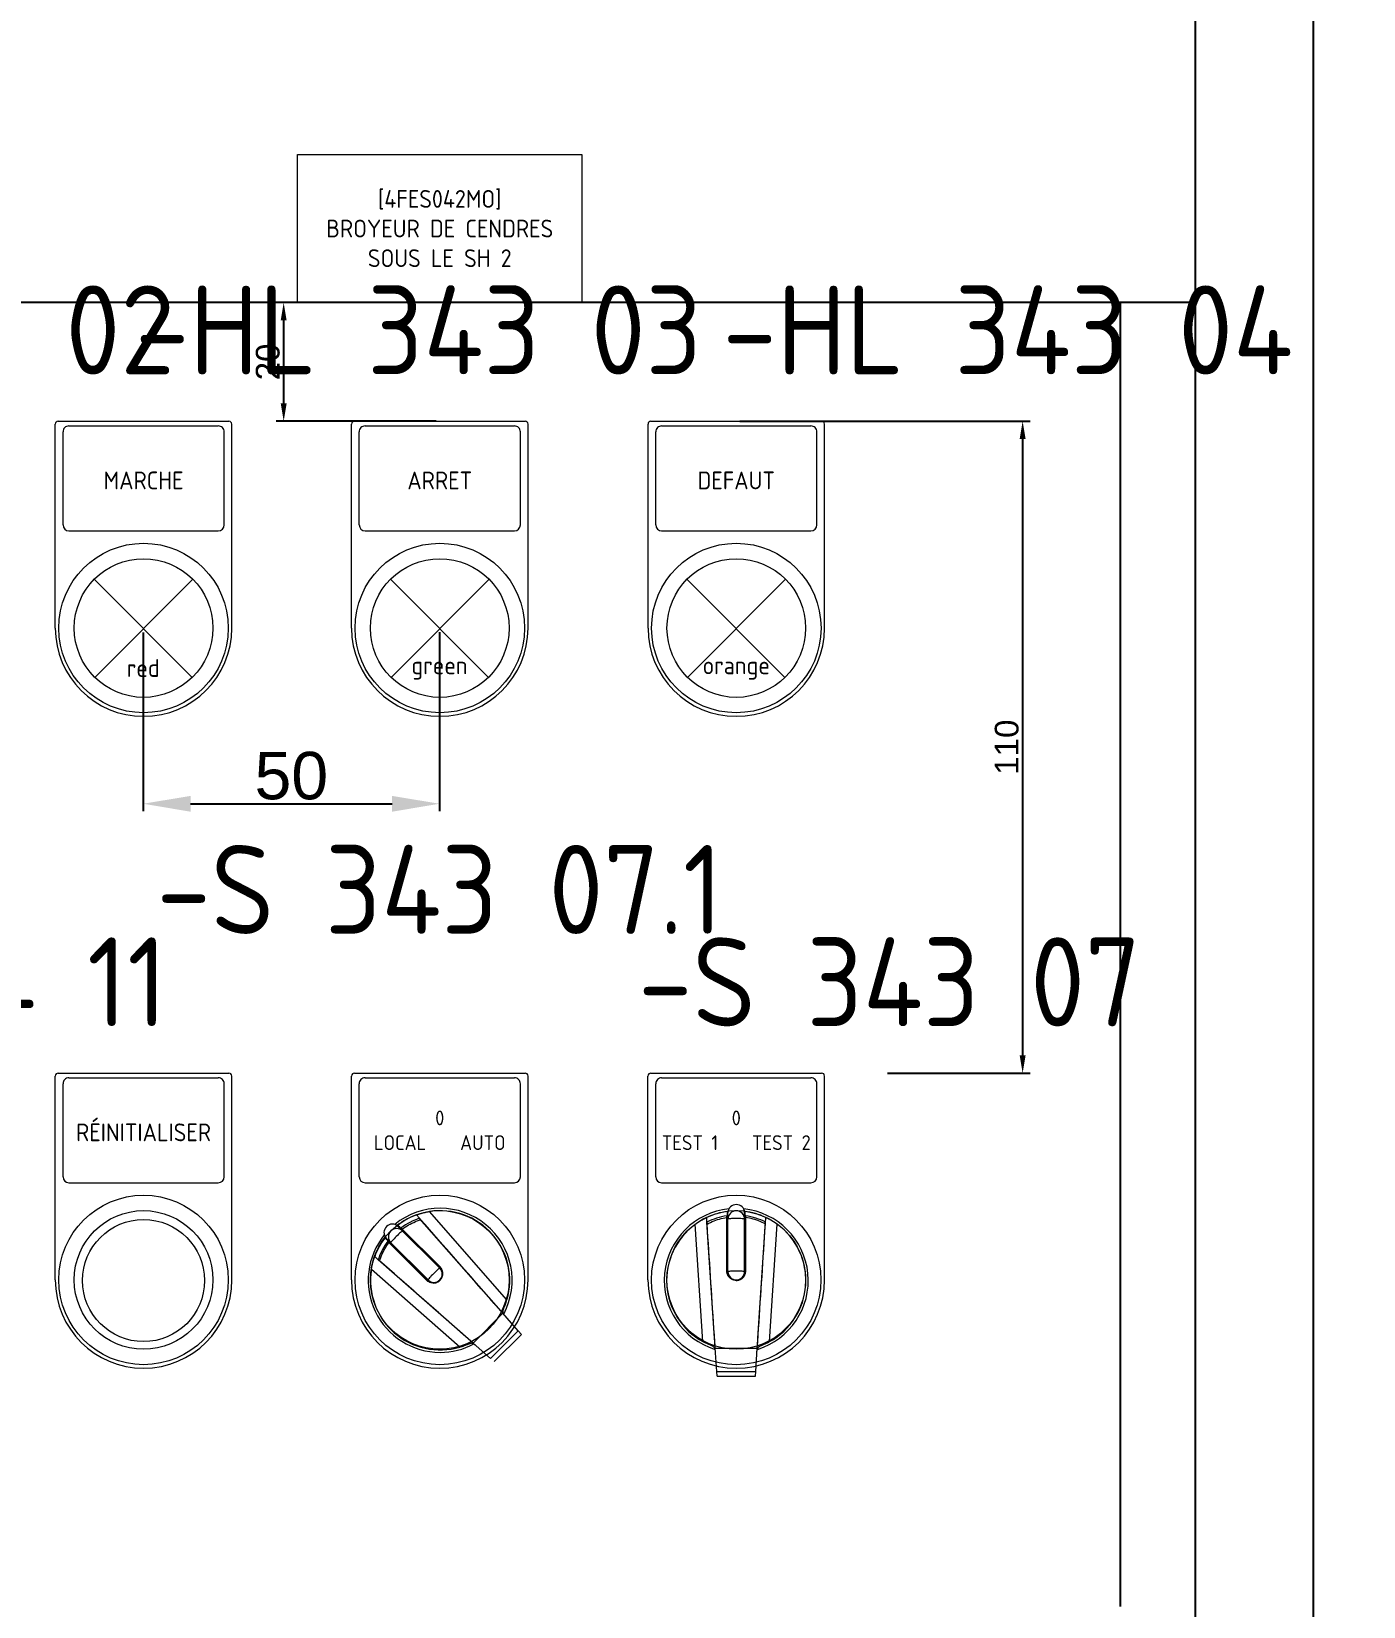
# Model space of a CAD drawing. Header units: millimetres. Extents: x 0 to 69574, y -5 to 41746.
# Drawn here: x 39736.8 to 39961.6, y 20219.4 to 20485.2 of the extents above; entities that cross this region are included whole.
import ezdxf
from ezdxf.enums import TextEntityAlignment as Align

# ---------------------------------------------------------------- set-up
doc = ezdxf.new("R2010")
doc.units = ezdxf.units.MM
doc.set_wipeout_variables(frame=1)
doc.layers.add('! NO PLOT !', color=7, linetype='Continuous', true_color=0xff75dd, plot=False)
doc.layers.add('000-PI-Oprema', color=30, linetype='Continuous', lineweight=5)
for name, color, linetype in [('000-PI-ORMAR', 2, 'Continuous'), ('000-PI_TEXT', 7, 'Continuous'), ('002-PI-Kabelska kanalica', 150, 'Continuous')]:
    doc.layers.add(name, color=color, linetype=linetype)
doc.styles.add('PI0', font='isocpeur.ttf', dxfattribs={"width": 0.9})
doc.styles.get("Standard").update_dxf_attribs({"font": 'arial.ttf'})
doc.dimstyles.new('ISO-25', dxfattribs={"dimtxt": 4, "dimasz": 3, "dimexe": 1.25, "dimexo": 0.625, "dimtad": 1, "dimtxsty": 'Standard', "dimcen": 3, "dimadec": 0, "dimazin": 0, "dimtfac": 1, "dimtmove": 0, "dimatfit": 3, "dimfxl": 1, "dimarcsym": 0})
doc.dimstyles.new('ISO-25-lb', dxfattribs={"dimtxt": 8, "dimasz": 8, "dimexe": 1.25, "dimexo": 0.625, "dimtad": 1, "dimtxsty": 'Standard', "dimcen": 5, "dimadec": 0, "dimazin": 0, "dimtfac": 1, "dimtmove": 0, "dimatfit": 3, "dimfxl": 1, "dimarcsym": 0})

# ---------------------------------------------------------------- blocks, each defined once
blk = doc.blocks.new('podloska')
at = {"layer": '000-PI-Oprema'}
for p, q in [((43278.7, 39063.45), (43278.7, 39097.85)), ((43279.2, 39098.35), (43308, 39098.35)), ((43281, 39097.55), (43306.2, 39097.55)), ((43308.5, 39063.45), (43308.5, 39097.85)), ((43280, 39080.85), (43280, 39096.55)), ((43307.2, 39080.85), (43307.2, 39096.55)), ((43281, 39079.85), (43306.2, 39079.85))]:
    blk.add_line(p, q, dxfattribs=at)
blk.add_circle((43293.6, 39063.45), 14.3, dxfattribs=at)
at = {"layer": '000-PI-Oprema', "ltscale": 0.25}
blk.add_circle((43293.6, 39063.45), 11.7, dxfattribs=at)
at = {"layer": '000-PI-Oprema'}
for centre, radius, start, end in [((43279.2, 39097.85), 0.5, 90, 179.9998), ((43281, 39096.55), 1, 90, 180.0001), ((43306.2, 39096.55), 1, 359.9999, 90), ((43308, 39097.85), 0.5, 0.0002, 90), ((43281, 39080.85), 1, 180, 270), ((43306.2, 39080.85), 1, 270, 0), ((43293.6, 39063.45), 14.9, 180, 0)]:
    blk.add_arc(centre, radius, start, end, dxfattribs=at)
blk = doc.blocks.new('*D729')
at = {"layer": '! NO PLOT !', "color": 0, "linetype": 'Continuous', "lineweight": -2, "ltscale": 0.25, "transparency": 16777216}
for p, q in [((39755.63, 20383.73), (39755.63, 20353.6)), ((39805.63, 20383.83), (39805.63, 20353.6)), ((39763.63, 20354.85), (39797.63, 20354.85))]:
    blk.add_line(p, q, dxfattribs=at)
at = {"layer": '! NO PLOT !', "color": 0, "ltscale": 0.25, "transparency": 16777216}
for points in [[(39763.63, 20356.18), (39763.63, 20353.51), (39755.63, 20354.85)], [(39797.63, 20356.18), (39797.63, 20353.51), (39805.63, 20354.85)]]:
    blk.add_solid(points, dxfattribs=at)
at = {"layer": 'Defpoints', "color": 0, "ltscale": 0.25, "transparency": 16777216}
for p in [(39755.63, 20384.35), (39805.63, 20384.45), (39805.63, 20354.85)]:
    blk.add_point(p, dxfattribs=at)
at = {"layer": '! NO PLOT !', "color": 0, "ltscale": 0.25, "transparency": 16777216, "insert": (39780.63, 20359.55), "char_height": 8, "attachment_point": 5}
blk.add_mtext('50', dxfattribs=at)
blk = doc.blocks.new('*D730')
at = {"layer": '! NO PLOT !', "color": 0, "lineweight": -2, "ltscale": 0.25, "transparency": 16777216}
for p, q in [((39856.36, 20419.4), (39905.32, 20419.4)), ((39904.07, 20416.4), (39904.07, 20312.4)), ((39881.28, 20309.4), (39905.32, 20309.4))]:
    blk.add_line(p, q, dxfattribs=at)
at = {"layer": '! NO PLOT !', "color": 0, "ltscale": 0.25, "transparency": 16777216}
for points in [[(39903.57, 20416.4), (39904.57, 20416.4), (39904.07, 20419.4)], [(39903.57, 20312.4), (39904.57, 20312.4), (39904.07, 20309.4)]]:
    blk.add_solid(points, dxfattribs=at)
at = {"layer": 'Defpoints', "color": 0, "ltscale": 0.25, "transparency": 16777216}
for p in [(39855.73, 20419.4), (39880.66, 20309.4), (39904.07, 20309.4)]:
    blk.add_point(p, dxfattribs=at)
at = {"layer": '! NO PLOT !', "color": 0, "ltscale": 0.25, "transparency": 16777216, "insert": (39901.4, 20364.4), "char_height": 4, "attachment_point": 5, "rotation": 90}
blk.add_mtext('110', dxfattribs=at)
blk = doc.blocks.new('*D740')
at = {"layer": '! NO PLOT !', "color": 0, "lineweight": -2, "ltscale": 0.25, "transparency": 16777216}
for p, q in [((39805.06, 20439.4), (39778.09, 20439.4)), ((39779.34, 20422.4), (39779.34, 20436.4)), ((39805.06, 20419.4), (39778.09, 20419.4))]:
    blk.add_line(p, q, dxfattribs=at)
at = {"layer": '! NO PLOT !', "color": 0, "ltscale": 0.25, "transparency": 16777216}
for points in [[(39778.84, 20436.4), (39779.84, 20436.4), (39779.34, 20439.4)], [(39778.84, 20422.4), (39779.84, 20422.4), (39779.34, 20419.4)]]:
    blk.add_solid(points, dxfattribs=at)
at = {"layer": 'Defpoints', "color": 0, "ltscale": 0.25, "transparency": 16777216}
for p in [(39779.34, 20439.4), (39805.68, 20439.4), (39805.68, 20419.4)]:
    blk.add_point(p, dxfattribs=at)
at = {"layer": '! NO PLOT !', "color": 0, "ltscale": 0.25, "transparency": 16777216, "insert": (39776.67, 20429.4), "char_height": 4, "attachment_point": 5, "rotation": 90}
blk.add_mtext('20', dxfattribs=at)
blk = doc.blocks.new('*D1298')
at = {"layer": '! NO PLOT !', "color": 0, "lineweight": -2, "ltscale": 0.25, "transparency": 16777216}
for p, q in [((39805.06, 20439.4), (39778.09, 20439.4)), ((39779.34, 20422.4), (39779.34, 20436.4)), ((39805.06, 20419.4), (39778.09, 20419.4))]:
    blk.add_line(p, q, dxfattribs=at)
at = {"layer": '! NO PLOT !', "color": 0, "ltscale": 0.25, "transparency": 16777216}
for points in [[(39778.84, 20436.4), (39779.84, 20436.4), (39779.34, 20439.4)], [(39778.84, 20422.4), (39779.84, 20422.4), (39779.34, 20419.4)]]:
    blk.add_solid(points, dxfattribs=at)
at = {"layer": 'Defpoints', "color": 0, "ltscale": 0.25, "transparency": 16777216}
for p in [(39779.34, 20439.4), (39805.68, 20439.4), (39805.68, 20419.4)]:
    blk.add_point(p, dxfattribs=at)
at = {"layer": '! NO PLOT !', "color": 0, "ltscale": 0.25, "transparency": 16777216, "insert": (39776.67, 20429.4), "char_height": 4, "attachment_point": 5, "rotation": 90}
blk.add_mtext('20', dxfattribs=at)
blk = doc.blocks.new('*U574')
at = {"layer": '002-PI-Kabelska kanalica'}
for p in [(-20, 791), (80, -100)]:
    blk.add_line(p, (80, 791), dxfattribs=at)

msp = doc.modelspace()

# ---------------------------------------------------------------- block references
at = {"rotation": 270}
msp.add_blockref('*U574', (39164.172, 20519.404), dxfattribs=at)

# ---------------------------------------------------------------- next in the draw order: wipeouts: each hides what was drawn before it
msp.add_wipeout([(39609.684, 20761.404), (40000.172, 20761.404), (39999.684, 18778.904), (39609.672, 18776.904)]).dxf.layer = '000-PI-ORMAR'

# ---------------------------------------------------------------- next in the draw order: linework, layer by layer
at = {"layer": '! NO PLOT !'}
for p, q in [((39953.184, 18849.154), (39953.184, 20689.154)), ((39933.184, 20684.154), (39933.184, 18854.154))]:
    msp.add_line(p, q, dxfattribs=at)
at = {"layer": '! NO PLOT !', "ltscale": 0.25}
for p, q in [((39933.184, 20439.404), (39678.184, 20439.404)), ((39920.511, 20439.404), (39920.511, 20219.404))]:
    msp.add_line(p, q, dxfattribs=at)
at = {"layer": '000-PI-Oprema'}
for p, q in [((39747.361, 20392.727), (39763.907, 20376.181)), ((39764.007, 20392.727), (39747.461, 20376.181)), ((39797.361, 20392.727), (39813.907, 20376.181)), ((39814.007, 20392.727), (39797.461, 20376.181)), ((39847.411, 20392.727), (39863.957, 20376.181)), ((39864.057, 20392.727), (39847.511, 20376.181)), ((39840.834, 20274.504), (39840.834, 20308.904)), ((39841.334, 20309.404), (39870.134, 20309.404)), ((39870.634, 20274.504), (39870.634, 20308.904)), ((39842.134, 20291.904), (39842.134, 20307.604)), ((39843.134, 20308.604), (39868.334, 20308.604)), ((39869.334, 20291.904), (39869.334, 20307.604)), ((39843.134, 20290.904), (39868.334, 20290.904)), ((39801.76, 20285.491), (39801.763, 20285.492)), ((39801.764, 20285.487), (39801.76, 20285.491)), ((39801.763, 20285.492), (39801.771, 20285.495)), ((39801.776, 20285.473), (39801.764, 20285.487)), ((39801.771, 20285.495), (39801.785, 20285.5)), ((39801.796, 20285.45), (39801.776, 20285.473)), ((39801.785, 20285.5), (39801.806, 20285.507)), ((39801.825, 20285.416), (39801.796, 20285.45)), ((39801.806, 20285.507), (39801.832, 20285.517)), ((39801.863, 20285.373), (39801.825, 20285.416)), ((39801.832, 20285.517), (39801.864, 20285.528)), ((39801.91, 20285.319), (39801.863, 20285.373)), ((39801.864, 20285.528), (39801.902, 20285.541)), ((39801.902, 20285.541), (39801.945, 20285.556)), ((39801.967, 20285.255), (39801.91, 20285.319)), ((39801.945, 20285.556), (39801.994, 20285.573)), ((39802.033, 20285.18), (39801.967, 20285.255)), ((39801.994, 20285.573), (39802.048, 20285.591)), ((39802.108, 20285.094), (39802.033, 20285.18)), ((39802.048, 20285.591), (39802.106, 20285.61)), ((39802.106, 20285.61), (39802.169, 20285.63)), ((39802.193, 20284.997), (39802.108, 20285.094)), ((39802.169, 20285.63), (39802.236, 20285.651)), ((39802.287, 20284.89), (39802.193, 20284.997)), ((39802.236, 20285.651), (39802.305, 20285.673)), ((39802.301, 20284.872), (39802.273, 20284.904)), ((39816.026, 20269.234), (39802.287, 20284.89)), ((39802.33, 20284.839), (39802.301, 20284.872)), ((39802.305, 20285.673), (39802.378, 20285.695)), ((39802.36, 20284.806), (39802.33, 20284.839)), ((39802.39, 20284.771), (39802.36, 20284.806)), ((39802.378, 20285.695), (39802.455, 20285.718)), ((39802.421, 20284.736), (39802.39, 20284.771)), ((39802.453, 20284.7), (39802.421, 20284.736)), ((39802.485, 20284.663), (39802.453, 20284.7)), ((39802.455, 20285.718), (39802.536, 20285.741)), ((39802.536, 20285.741), (39802.621, 20285.765)), ((39802.621, 20285.765), (39802.71, 20285.789)), ((39802.71, 20285.789), (39802.803, 20285.814)), ((39802.803, 20285.814), (39802.898, 20285.838)), ((39802.898, 20285.838), (39802.996, 20285.862)), ((39802.996, 20285.862), (39803.097, 20285.886)), ((39803.097, 20285.886), (39803.199, 20285.909)), ((39803.199, 20285.909), (39803.303, 20285.932)), ((39803.303, 20285.932), (39803.408, 20285.953)), ((39803.408, 20285.953), (39803.513, 20285.974)), ((39803.513, 20285.974), (39803.619, 20285.994)), ((39803.619, 20285.994), (39803.724, 20286.013)), ((39803.724, 20286.013), (39803.829, 20286.031)), ((39803.829, 20286.031), (39803.932, 20286.048)), ((39817.024, 20271.129), (39803.932, 20286.048)), ((39850.014, 20284.668), (39850.088, 20284.709)), ((39850.088, 20284.709), (39850.159, 20284.747)), ((39850.159, 20284.747), (39850.226, 20284.783)), ((39850.226, 20284.783), (39850.29, 20284.817)), ((39850.29, 20284.817), (39850.352, 20284.849)), ((39850.352, 20284.849), (39850.411, 20284.879)), ((39850.411, 20284.879), (39850.466, 20284.907)), ((39850.466, 20284.907), (39850.517, 20284.932)), ((39850.517, 20284.932), (39850.563, 20284.955)), ((39850.563, 20284.955), (39850.604, 20284.975)), ((39850.604, 20284.975), (39850.64, 20284.992)), ((39850.64, 20284.992), (39850.671, 20285.007)), ((39850.671, 20285.007), (39850.696, 20285.019)), ((39850.696, 20285.019), (39850.716, 20285.028)), ((39850.716, 20285.028), (39850.729, 20285.035)), ((39850.729, 20285.035), (39850.737, 20285.038)), ((39850.737, 20285.038), (39850.74, 20285.04)), ((39850.74, 20285.034), (39850.74, 20285.04)), ((39850.742, 20285.016), (39850.74, 20285.034)), ((39850.744, 20284.985), (39850.742, 20285.016)), ((39850.746, 20284.941), (39850.744, 20284.985)), ((39850.75, 20284.883), (39850.746, 20284.941)), ((39850.755, 20284.812), (39850.75, 20284.883)), ((39850.76, 20284.726), (39850.755, 20284.812)), ((39850.767, 20284.627), (39850.76, 20284.726)), ((39852.583, 20284.678), (39852.889, 20284.768)), ((39852.889, 20284.768), (39853.197, 20284.85)), ((39853.197, 20284.85), (39853.508, 20284.922)), ((39853.508, 20284.922), (39853.82, 20284.984)), ((39853.82, 20284.984), (39854.134, 20285.038)), ((39854.134, 20276.024), (39854.134, 20285.316)), ((39854.234, 20275.467), (39854.234, 20286.058)), ((39854.334, 20275.249), (39854.334, 20285.867)), ((39857.134, 20275.249), (39857.134, 20285.867)), ((39857.234, 20275.467), (39857.234, 20286.058)), ((39857.334, 20276.024), (39857.334, 20285.316)), ((39857.648, 20284.984), (39857.334, 20285.038)), ((39857.96, 20284.922), (39857.648, 20284.984)), ((39858.27, 20284.85), (39857.96, 20284.922)), ((39858.579, 20284.768), (39858.27, 20284.85)), ((39858.885, 20284.678), (39858.579, 20284.768)), ((39860.7, 20284.627), (39860.707, 20284.726)), ((39860.707, 20284.726), (39860.712, 20284.812)), ((39860.712, 20284.812), (39860.717, 20284.883)), ((39860.717, 20284.883), (39860.721, 20284.941)), ((39860.721, 20284.941), (39860.724, 20284.985)), ((39860.724, 20284.985), (39860.726, 20285.016)), ((39860.726, 20285.016), (39860.727, 20285.034)), ((39860.73, 20285.038), (39860.727, 20285.04)), ((39860.727, 20285.034), (39860.727, 20285.04)), ((39860.738, 20285.035), (39860.73, 20285.038)), ((39860.752, 20285.028), (39860.738, 20285.035)), ((39860.771, 20285.019), (39860.752, 20285.028)), ((39860.796, 20285.007), (39860.771, 20285.019)), ((39860.827, 20284.992), (39860.796, 20285.007)), ((39860.863, 20284.975), (39860.827, 20284.992)), ((39860.904, 20284.955), (39860.863, 20284.975)), ((39860.951, 20284.932), (39860.904, 20284.955)), ((39861.001, 20284.907), (39860.951, 20284.932)), ((39861.057, 20284.879), (39861.001, 20284.907)), ((39861.115, 20284.849), (39861.057, 20284.879)), ((39861.177, 20284.817), (39861.115, 20284.849)), ((39861.242, 20284.783), (39861.177, 20284.817)), ((39861.309, 20284.747), (39861.242, 20284.783)), ((39861.379, 20284.709), (39861.309, 20284.747)), ((39861.453, 20284.668), (39861.379, 20284.709)), ((39798.574, 20283.736), (39798.57, 20283.74)), ((39798.586, 20283.724), (39798.574, 20283.736)), ((39798.607, 20283.704), (39798.586, 20283.724)), ((39798.636, 20283.674), (39798.607, 20283.704)), ((39805.682, 20276.487), (39798.634, 20283.535)), ((39798.674, 20283.636), (39798.636, 20283.674)), ((39798.919, 20283.391), (39798.674, 20283.636)), ((39799.004, 20283.306), (39798.919, 20283.391)), ((39799.098, 20283.212), (39799.004, 20283.306)), ((39806.059, 20276.252), (39799.098, 20283.212)), ((39799.218, 20283.234), (39799.165, 20283.287)), ((39799.245, 20283.206), (39799.218, 20283.234)), ((39799.274, 20283.178), (39799.245, 20283.206)), ((39799.362, 20283.09), (39799.274, 20283.178)), ((39799.362, 20283.09), (39799.621, 20283.274)), ((39805.736, 20276.716), (39799.362, 20283.09)), ((39799.621, 20283.274), (39799.886, 20283.451)), ((39799.886, 20283.451), (39800.157, 20283.619)), ((39800.157, 20283.619), (39800.432, 20283.78)), ((39800.432, 20283.78), (39800.713, 20283.932)), ((39800.713, 20283.932), (39800.998, 20284.076)), ((39800.998, 20284.076), (39801.287, 20284.211)), ((39801.287, 20284.211), (39801.581, 20284.337)), ((39801.581, 20284.337), (39801.879, 20284.455)), ((39801.879, 20284.455), (39802.18, 20284.563)), ((39802.18, 20284.563), (39802.485, 20284.663)), ((39803.215, 20283.831), (39802.485, 20284.663)), ((39803.945, 20282.999), (39803.215, 20283.831)), ((39804.675, 20282.167), (39803.945, 20282.999)), ((39805.405, 20281.336), (39804.675, 20282.167)), ((39848.81, 20283.897), (39848.895, 20283.959)), ((39850.102, 20264.091), (39848.81, 20283.897)), ((39848.895, 20283.959), (39848.982, 20284.02)), ((39848.982, 20284.02), (39849.069, 20284.081)), ((39849.069, 20284.081), (39849.158, 20284.142)), ((39849.158, 20284.142), (39849.248, 20284.201)), ((39849.248, 20284.201), (39849.337, 20284.26)), ((39849.337, 20284.26), (39849.427, 20284.318)), ((39849.427, 20284.318), (39849.516, 20284.374)), ((39849.516, 20284.374), (39849.603, 20284.428)), ((39849.603, 20284.428), (39849.69, 20284.48)), ((39849.69, 20284.48), (39849.774, 20284.53)), ((39849.774, 20284.53), (39849.857, 20284.578)), ((39849.857, 20284.578), (39849.937, 20284.624)), ((39849.937, 20284.624), (39850.014, 20284.668)), ((39850.774, 20284.513), (39850.767, 20284.627)), ((39850.783, 20284.385), (39850.774, 20284.513)), ((39850.792, 20284.242), (39850.783, 20284.385)), ((39850.795, 20284.219), (39850.792, 20284.262)), ((39852.066, 20264.707), (39850.792, 20284.242)), ((39850.798, 20284.176), (39850.795, 20284.219)), ((39850.801, 20284.131), (39850.798, 20284.176)), ((39850.804, 20284.085), (39850.801, 20284.131)), ((39850.807, 20284.039), (39850.804, 20284.085)), ((39850.81, 20283.99), (39850.807, 20284.039)), ((39850.813, 20283.941), (39850.81, 20283.99)), ((39850.813, 20283.941), (39851.099, 20284.086)), ((39850.885, 20282.837), (39850.813, 20283.941)), ((39850.957, 20281.732), (39850.885, 20282.837)), ((39851.099, 20284.086), (39851.388, 20284.223)), ((39851.388, 20284.223), (39851.682, 20284.35)), ((39851.682, 20284.35), (39851.979, 20284.469)), ((39851.979, 20284.469), (39852.28, 20284.578)), ((39852.28, 20284.578), (39852.583, 20284.678)), ((39859.188, 20284.578), (39858.885, 20284.678)), ((39859.488, 20284.469), (39859.188, 20284.578)), ((39859.401, 20264.707), (39860.675, 20284.242)), ((39859.785, 20284.35), (39859.488, 20284.469)), ((39860.079, 20284.223), (39859.785, 20284.35)), ((39860.369, 20284.086), (39860.079, 20284.223)), ((39860.654, 20283.941), (39860.369, 20284.086)), ((39860.51, 20281.732), (39860.582, 20282.837)), ((39860.582, 20282.837), (39860.654, 20283.941)), ((39860.654, 20283.941), (39860.658, 20283.99)), ((39860.658, 20283.99), (39860.661, 20284.039)), ((39860.661, 20284.039), (39860.664, 20284.085)), ((39860.664, 20284.085), (39860.667, 20284.131)), ((39860.667, 20284.131), (39860.67, 20284.176)), ((39860.67, 20284.176), (39860.673, 20284.219)), ((39860.673, 20284.219), (39860.675, 20284.262)), ((39860.675, 20284.242), (39860.685, 20284.385)), ((39860.685, 20284.385), (39860.693, 20284.513)), ((39860.693, 20284.513), (39860.7, 20284.627)), ((39861.365, 20264.091), (39862.657, 20283.897)), ((39861.53, 20284.624), (39861.453, 20284.668)), ((39861.61, 20284.578), (39861.53, 20284.624)), ((39861.693, 20284.53), (39861.61, 20284.578)), ((39861.778, 20284.48), (39861.693, 20284.53)), ((39861.864, 20284.428), (39861.778, 20284.48)), ((39861.952, 20284.374), (39861.864, 20284.428)), ((39862.041, 20284.318), (39861.952, 20284.374)), ((39862.13, 20284.26), (39862.041, 20284.318)), ((39862.22, 20284.201), (39862.13, 20284.26)), ((39862.309, 20284.142), (39862.22, 20284.201)), ((39862.398, 20284.081), (39862.309, 20284.142)), ((39862.486, 20284.02), (39862.398, 20284.081)), ((39862.572, 20283.959), (39862.486, 20284.02)), ((39862.657, 20283.897), (39862.572, 20283.959)), ((39796.113, 20279.191), (39796.257, 20279.476)), ((39796.257, 20279.476), (39796.409, 20279.756)), ((39796.409, 20279.756), (39796.569, 20280.032)), ((39796.453, 20281.615), (39796.449, 20281.619)), ((39796.465, 20281.603), (39796.453, 20281.615)), ((39796.485, 20281.582), (39796.465, 20281.603)), ((39796.515, 20281.553), (39796.485, 20281.582)), ((39796.553, 20281.515), (39796.515, 20281.553)), ((39796.6, 20281.468), (39796.553, 20281.515)), ((39796.569, 20280.032), (39796.738, 20280.303)), ((39796.656, 20281.411), (39796.6, 20281.468)), ((39804.162, 20274.047), (39796.654, 20281.555)), ((39796.722, 20281.345), (39796.656, 20281.411)), ((39796.798, 20281.27), (39796.722, 20281.345)), ((39796.738, 20280.303), (39796.915, 20280.568)), ((39796.883, 20281.185), (39796.798, 20281.27)), ((39796.977, 20281.091), (39796.883, 20281.185)), ((39796.983, 20280.944), (39796.902, 20281.024)), ((39796.915, 20280.568), (39797.099, 20280.827)), ((39803.937, 20274.13), (39796.977, 20281.091)), ((39797.011, 20280.915), (39796.983, 20280.944)), ((39797.099, 20280.827), (39797.011, 20280.915)), ((39803.473, 20274.453), (39797.099, 20280.827)), ((39806.134, 20280.504), (39805.405, 20281.336)), ((39806.864, 20279.673), (39806.134, 20280.504)), ((39807.593, 20278.842), (39806.864, 20279.673)), ((39851.029, 20280.628), (39850.957, 20281.732)), ((39851.101, 20279.524), (39851.029, 20280.628)), ((39851.173, 20278.42), (39851.101, 20279.524)), ((39860.294, 20278.42), (39860.366, 20279.524)), ((39860.366, 20279.524), (39860.438, 20280.628)), ((39860.438, 20280.628), (39860.51, 20281.732)), ((39794.214, 20276.675), (39794.235, 20276.781)), ((39794.235, 20276.781), (39794.257, 20276.886)), ((39794.257, 20276.886), (39794.28, 20276.99)), ((39794.28, 20276.99), (39794.303, 20277.092)), ((39794.303, 20277.092), (39794.327, 20277.192)), ((39794.327, 20277.192), (39794.351, 20277.291)), ((39794.351, 20277.291), (39794.375, 20277.386)), ((39794.375, 20277.386), (39794.4, 20277.478)), ((39794.4, 20277.478), (39794.424, 20277.567)), ((39794.424, 20277.567), (39794.448, 20277.653)), ((39794.448, 20277.653), (39794.471, 20277.734)), ((39794.471, 20277.734), (39794.494, 20277.811)), ((39794.494, 20277.811), (39794.516, 20277.883)), ((39794.516, 20277.883), (39794.537, 20277.953)), ((39794.537, 20277.953), (39794.559, 20278.02)), ((39794.559, 20278.02), (39794.579, 20278.082)), ((39794.579, 20278.082), (39794.598, 20278.141)), ((39794.598, 20278.141), (39794.616, 20278.195)), ((39794.616, 20278.195), (39794.633, 20278.244)), ((39794.633, 20278.244), (39794.648, 20278.287)), ((39794.648, 20278.287), (39794.661, 20278.325)), ((39794.661, 20278.325), (39794.672, 20278.357)), ((39794.672, 20278.357), (39794.681, 20278.383)), ((39794.681, 20278.383), (39794.689, 20278.403)), ((39794.689, 20278.403), (39794.694, 20278.418)), ((39794.694, 20278.418), (39794.697, 20278.426)), ((39794.697, 20278.426), (39794.698, 20278.429)), ((39794.702, 20278.425), (39794.698, 20278.429)), ((39794.716, 20278.413), (39794.702, 20278.425)), ((39794.739, 20278.393), (39794.716, 20278.413)), ((39794.772, 20278.364), (39794.739, 20278.393)), ((39794.816, 20278.326), (39794.772, 20278.364)), ((39794.869, 20278.278), (39794.816, 20278.326)), ((39794.934, 20278.222), (39794.869, 20278.278)), ((39795.009, 20278.156), (39794.934, 20278.222)), ((39795.095, 20278.081), (39795.009, 20278.156)), ((39795.191, 20277.996), (39795.095, 20278.081)), ((39795.299, 20277.902), (39795.191, 20277.996)), ((39795.317, 20277.888), (39795.285, 20277.916)), ((39810.955, 20264.163), (39795.299, 20277.902)), ((39795.349, 20277.859), (39795.317, 20277.888)), ((39795.383, 20277.829), (39795.349, 20277.859)), ((39795.418, 20277.799), (39795.383, 20277.829)), ((39795.453, 20277.768), (39795.418, 20277.799)), ((39795.489, 20277.736), (39795.453, 20277.768)), ((39795.526, 20277.704), (39795.489, 20277.736)), ((39795.526, 20277.704), (39795.626, 20278.009)), ((39796.358, 20276.974), (39795.526, 20277.704)), ((39795.626, 20278.009), (39795.734, 20278.31)), ((39795.734, 20278.31), (39795.852, 20278.607)), ((39795.852, 20278.607), (39795.978, 20278.901)), ((39795.978, 20278.901), (39796.113, 20279.191)), ((39797.19, 20276.244), (39796.358, 20276.974)), ((39808.323, 20278.01), (39807.593, 20278.842)), ((39809.781, 20276.348), (39808.323, 20278.01)), ((39851.245, 20277.317), (39851.173, 20278.42)), ((39851.317, 20276.213), (39851.245, 20277.317)), ((39860.15, 20276.213), (39860.222, 20277.317)), ((39860.222, 20277.317), (39860.294, 20278.42)), ((39794.141, 20276.257), (39794.158, 20276.36)), ((39809.059, 20263.165), (39794.141, 20276.257)), ((39794.158, 20276.36), (39794.176, 20276.464)), ((39794.176, 20276.464), (39794.194, 20276.57)), ((39794.194, 20276.57), (39794.214, 20276.675)), ((39798.022, 20275.514), (39797.19, 20276.244)), ((39798.853, 20274.784), (39798.022, 20275.514)), ((39799.685, 20274.054), (39798.853, 20274.784)), ((39803.525, 20274.404), (39803.473, 20274.453)), ((39803.579, 20274.356), (39803.525, 20274.404)), ((39803.635, 20274.312), (39803.579, 20274.356)), ((39803.693, 20274.269), (39803.635, 20274.312)), ((39803.753, 20274.23), (39803.693, 20274.269)), ((39803.815, 20274.193), (39803.753, 20274.23)), ((39803.878, 20274.159), (39803.815, 20274.193)), ((39803.942, 20274.128), (39803.878, 20274.159)), ((39804.009, 20274.1), (39803.942, 20274.128)), ((39804.076, 20274.074), (39804.009, 20274.1)), ((39804.144, 20274.052), (39804.076, 20274.074)), ((39805.064, 20274.052), (39805.133, 20274.074)), ((39805.133, 20274.074), (39805.2, 20274.1)), ((39805.2, 20274.1), (39805.266, 20274.128)), ((39805.266, 20274.128), (39805.331, 20274.159)), ((39805.331, 20274.159), (39805.394, 20274.193)), ((39805.394, 20274.193), (39805.455, 20274.23)), ((39805.455, 20274.23), (39805.515, 20274.269)), ((39805.515, 20274.269), (39805.573, 20274.312)), ((39805.573, 20274.312), (39805.63, 20274.356)), ((39805.63, 20274.356), (39805.684, 20274.404)), ((39806.142, 20276.027), (39805.682, 20276.487)), ((39805.684, 20274.404), (39805.736, 20274.453)), ((39805.785, 20276.664), (39805.736, 20276.716)), ((39805.736, 20274.453), (39805.785, 20274.505)), ((39805.832, 20276.61), (39805.785, 20276.664)), ((39805.785, 20274.505), (39805.832, 20274.559)), ((39805.877, 20276.554), (39805.832, 20276.61)), ((39805.832, 20274.559), (39805.877, 20274.615)), ((39805.919, 20276.496), (39805.877, 20276.554)), ((39805.877, 20274.615), (39805.919, 20274.673)), ((39805.959, 20276.436), (39805.919, 20276.496)), ((39805.919, 20274.673), (39805.959, 20274.733)), ((39805.996, 20276.374), (39805.959, 20276.436)), ((39805.959, 20274.733), (39805.996, 20274.795)), ((39806.03, 20276.311), (39805.996, 20276.374)), ((39805.996, 20274.795), (39806.03, 20274.858)), ((39806.061, 20276.246), (39806.03, 20276.311)), ((39806.03, 20274.858), (39806.061, 20274.923)), ((39806.089, 20276.18), (39806.061, 20276.246)), ((39806.061, 20274.923), (39806.089, 20274.989)), ((39806.114, 20276.113), (39806.089, 20276.18)), ((39806.089, 20274.989), (39806.114, 20275.056)), ((39806.137, 20276.045), (39806.114, 20276.113)), ((39806.114, 20275.056), (39806.137, 20275.125)), ((39806.156, 20275.976), (39806.137, 20276.045)), ((39806.137, 20275.125), (39806.156, 20275.194)), ((39806.172, 20275.906), (39806.156, 20275.976)), ((39806.156, 20275.194), (39806.172, 20275.264)), ((39806.184, 20275.835), (39806.172, 20275.906)), ((39806.172, 20275.264), (39806.185, 20275.334)), ((39806.194, 20275.764), (39806.184, 20275.835)), ((39806.185, 20275.334), (39806.194, 20275.406)), ((39806.201, 20275.692), (39806.194, 20275.764)), ((39806.194, 20275.406), (39806.201, 20275.477)), ((39806.204, 20275.621), (39806.201, 20275.692)), ((39806.201, 20275.477), (39806.204, 20275.549)), ((39806.204, 20275.549), (39806.204, 20275.621)), ((39810.51, 20275.518), (39809.781, 20276.348)), ((39811.239, 20274.687), (39810.51, 20275.518)), ((39811.968, 20273.856), (39811.239, 20274.687)), ((39851.389, 20275.109), (39851.317, 20276.213)), ((39851.461, 20274.006), (39851.389, 20275.109)), ((39854.135, 20275.952), (39854.134, 20276.024)), ((39854.14, 20275.88), (39854.135, 20275.952)), ((39854.148, 20275.809), (39854.14, 20275.88)), ((39854.159, 20275.738), (39854.148, 20275.809)), ((39854.174, 20275.668), (39854.159, 20275.738)), ((39854.191, 20275.598), (39854.174, 20275.668)), ((39854.212, 20275.529), (39854.191, 20275.598)), ((39854.236, 20275.461), (39854.212, 20275.529)), ((39854.262, 20275.395), (39854.236, 20275.461)), ((39854.292, 20275.329), (39854.262, 20275.395)), ((39854.325, 20275.266), (39854.292, 20275.329)), ((39854.36, 20275.203), (39854.325, 20275.266)), ((39854.398, 20275.142), (39854.36, 20275.203)), ((39854.439, 20275.083), (39854.398, 20275.142)), ((39854.483, 20275.026), (39854.439, 20275.083)), ((39854.529, 20274.971), (39854.483, 20275.026)), ((39854.577, 20274.918), (39854.529, 20274.971)), ((39854.628, 20274.867), (39854.577, 20274.918)), ((39854.681, 20274.819), (39854.628, 20274.867)), ((39854.736, 20274.773), (39854.681, 20274.819)), ((39854.793, 20274.729), (39854.736, 20274.773)), ((39854.852, 20274.688), (39854.793, 20274.729)), ((39854.913, 20274.65), (39854.852, 20274.688)), ((39854.975, 20274.615), (39854.913, 20274.65)), ((39855.039, 20274.582), (39854.975, 20274.615)), ((39855.105, 20274.552), (39855.039, 20274.582)), ((39855.171, 20274.526), (39855.105, 20274.552)), ((39855.239, 20274.502), (39855.171, 20274.526)), ((39855.308, 20274.481), (39855.239, 20274.502)), ((39855.378, 20274.464), (39855.308, 20274.481)), ((39855.448, 20274.449), (39855.378, 20274.464)), ((39855.519, 20274.438), (39855.448, 20274.449)), ((39855.59, 20274.43), (39855.519, 20274.438)), ((39855.662, 20274.425), (39855.59, 20274.43)), ((39855.734, 20274.424), (39855.662, 20274.425)), ((39855.734, 20274.424), (39855.805, 20274.425)), ((39855.805, 20274.425), (39855.877, 20274.43)), ((39855.877, 20274.43), (39855.948, 20274.438)), ((39855.948, 20274.438), (39856.019, 20274.449)), ((39856.019, 20274.449), (39856.09, 20274.464)), ((39856.09, 20274.464), (39856.159, 20274.481)), ((39856.159, 20274.481), (39856.228, 20274.502)), ((39856.228, 20274.502), (39856.296, 20274.526)), ((39856.296, 20274.526), (39856.363, 20274.552)), ((39856.363, 20274.552), (39856.428, 20274.582)), ((39856.428, 20274.582), (39856.492, 20274.615)), ((39856.492, 20274.615), (39856.554, 20274.65)), ((39856.554, 20274.65), (39856.615, 20274.688)), ((39856.615, 20274.688), (39856.674, 20274.729)), ((39856.674, 20274.729), (39856.731, 20274.773)), ((39856.731, 20274.773), (39856.786, 20274.819)), ((39856.786, 20274.819), (39856.839, 20274.867)), ((39856.839, 20274.867), (39856.89, 20274.918)), ((39856.89, 20274.918), (39856.939, 20274.971)), ((39856.939, 20274.971), (39856.985, 20275.026)), ((39856.985, 20275.026), (39857.028, 20275.083)), ((39857.028, 20275.083), (39857.069, 20275.142)), ((39857.069, 20275.142), (39857.107, 20275.203)), ((39857.107, 20275.203), (39857.143, 20275.266)), ((39857.143, 20275.266), (39857.175, 20275.329)), ((39857.175, 20275.329), (39857.205, 20275.395)), ((39857.205, 20275.395), (39857.232, 20275.461)), ((39857.232, 20275.461), (39857.255, 20275.529)), ((39857.255, 20275.529), (39857.276, 20275.598)), ((39857.276, 20275.598), (39857.294, 20275.668)), ((39857.294, 20275.668), (39857.308, 20275.738)), ((39857.308, 20275.738), (39857.319, 20275.809)), ((39857.319, 20275.809), (39857.327, 20275.88)), ((39857.327, 20275.88), (39857.332, 20275.952)), ((39857.332, 20275.952), (39857.334, 20276.024)), ((39860.006, 20274.006), (39860.078, 20275.109)), ((39860.078, 20275.109), (39860.15, 20276.213)), ((39800.516, 20273.325), (39799.685, 20274.054)), ((39801.347, 20272.595), (39800.516, 20273.325)), ((39802.178, 20271.866), (39801.347, 20272.595)), ((39803.84, 20270.408), (39802.178, 20271.866)), ((39804.213, 20274.033), (39804.144, 20274.052)), ((39804.283, 20274.017), (39804.213, 20274.033)), ((39804.354, 20274.004), (39804.283, 20274.017)), ((39804.425, 20273.995), (39804.354, 20274.004)), ((39804.497, 20273.988), (39804.425, 20273.995)), ((39804.568, 20273.985), (39804.497, 20273.988)), ((39804.64, 20273.985), (39804.568, 20273.985)), ((39804.64, 20273.985), (39804.712, 20273.988)), ((39804.712, 20273.988), (39804.783, 20273.995)), ((39804.783, 20273.995), (39804.854, 20274.004)), ((39804.854, 20274.004), (39804.925, 20274.017)), ((39804.925, 20274.017), (39804.995, 20274.033)), ((39804.995, 20274.033), (39805.064, 20274.052)), ((39812.697, 20273.026), (39811.968, 20273.856)), ((39814.154, 20271.365), (39812.697, 20273.026)), ((39851.533, 20272.903), (39851.461, 20274.006)), ((39851.605, 20271.8), (39851.533, 20272.903)), ((39851.677, 20270.697), (39851.605, 20271.8)), ((39859.791, 20270.697), (39859.863, 20271.8)), ((39859.863, 20271.8), (39859.934, 20272.903)), ((39859.934, 20272.903), (39860.006, 20274.006)), ((39804.671, 20269.678), (39803.84, 20270.408)), ((39805.502, 20268.949), (39804.671, 20269.678)), ((39806.333, 20268.221), (39805.502, 20268.949)), ((39811.314, 20263.849), (39816.339, 20268.875)), ((39811.318, 20263.844), (39816.345, 20268.871)), ((39814.883, 20270.535), (39814.154, 20271.365)), ((39816.339, 20268.875), (39814.883, 20270.535)), ((39815.199, 20270.175), (39815.2, 20270.176)), ((39816.025, 20269.233), (39816.026, 20269.234)), ((39816.345, 20268.871), (39816.026, 20269.234)), ((39818.918, 20265.939), (39816.345, 20268.871)), ((39816.359, 20269.166), (39816.362, 20269.229)), ((39816.361, 20269.103), (39816.359, 20269.166)), ((39816.369, 20269.042), (39816.361, 20269.103)), ((39816.362, 20269.229), (39816.37, 20269.294)), ((39816.382, 20268.981), (39816.369, 20269.042)), ((39816.37, 20269.294), (39816.383, 20269.359)), ((39816.4, 20268.922), (39816.382, 20268.981)), ((39816.383, 20269.359), (39816.4, 20269.426)), ((39816.4, 20269.426), (39816.421, 20269.495)), ((39816.423, 20268.863), (39816.4, 20268.922)), ((39816.421, 20269.495), (39816.447, 20269.565)), ((39816.452, 20268.803), (39816.423, 20268.863)), ((39816.447, 20269.565), (39816.475, 20269.638)), ((39816.486, 20268.744), (39816.452, 20268.803)), ((39816.475, 20269.638), (39816.507, 20269.713)), ((39816.507, 20269.713), (39816.581, 20269.883)), ((39816.581, 20269.883), (39816.657, 20270.07)), ((39816.657, 20270.07), (39816.735, 20270.27)), ((39816.735, 20270.27), (39816.813, 20270.48)), ((39816.813, 20270.48), (39816.888, 20270.696)), ((39816.888, 20270.696), (39816.959, 20270.914)), ((39816.959, 20270.914), (39817.024, 20271.129)), ((39851.749, 20269.594), (39851.677, 20270.697)), ((39851.821, 20268.492), (39851.749, 20269.594)), ((39859.647, 20268.492), (39859.719, 20269.594)), ((39859.719, 20269.594), (39859.791, 20270.697)), ((39807.163, 20267.492), (39806.333, 20268.221)), ((39809.654, 20265.306), (39807.163, 20267.492)), ((39816.524, 20268.684), (39816.486, 20268.744)), ((39816.568, 20268.624), (39816.524, 20268.684)), ((39816.616, 20268.564), (39816.568, 20268.624)), ((39816.668, 20268.503), (39816.616, 20268.564)), ((39851.892, 20267.389), (39851.821, 20268.492)), ((39851.964, 20266.287), (39851.892, 20267.389)), ((39852.036, 20265.185), (39851.964, 20266.287)), ((39859.431, 20265.185), (39859.503, 20266.287)), ((39859.503, 20266.287), (39859.575, 20267.389)), ((39859.575, 20267.389), (39859.647, 20268.492)), ((39811.314, 20263.849), (39809.654, 20265.306)), ((39809.747, 20263.39), (39809.881, 20263.439)), ((39809.881, 20263.439), (39810.011, 20263.489)), ((39810.011, 20263.489), (39810.136, 20263.539)), ((39810.013, 20264.989), (39810.014, 20264.99)), ((39810.136, 20263.539), (39810.256, 20263.588)), ((39810.256, 20263.588), (39810.37, 20263.636)), ((39810.37, 20263.636), (39810.476, 20263.682)), ((39810.476, 20263.682), (39810.55, 20263.713)), ((39810.55, 20263.713), (39810.623, 20263.742)), ((39810.623, 20263.742), (39810.694, 20263.767)), ((39810.694, 20263.767), (39810.763, 20263.789)), ((39810.763, 20263.789), (39810.831, 20263.806)), ((39810.831, 20263.806), (39810.896, 20263.819)), ((39810.896, 20263.819), (39810.96, 20263.827)), ((39810.955, 20264.163), (39810.956, 20264.164)), ((39811.318, 20263.844), (39810.955, 20264.163)), ((39810.96, 20263.827), (39811.023, 20263.83)), ((39811.085, 20263.827), (39811.023, 20263.83)), ((39811.147, 20263.82), (39811.085, 20263.827)), ((39811.208, 20263.807), (39811.147, 20263.82)), ((39811.268, 20263.789), (39811.208, 20263.807)), ((39811.327, 20263.765), (39811.268, 20263.789)), ((39814.25, 20261.271), (39811.318, 20263.844)), ((39811.386, 20263.737), (39811.327, 20263.765)), ((39811.445, 20263.703), (39811.386, 20263.737)), ((39811.504, 20263.664), (39811.445, 20263.703)), ((39811.564, 20263.621), (39811.504, 20263.664)), ((39811.625, 20263.573), (39811.564, 20263.621)), ((39811.686, 20263.521), (39811.625, 20263.573)), ((39814.25, 20261.271), (39818.918, 20265.939)), ((39814.873, 20260.724), (39819.465, 20265.316)), ((39819.465, 20265.316), (39818.918, 20265.939)), ((39850.227, 20264.024), (39850.102, 20264.091)), ((39850.356, 20263.957), (39850.227, 20264.024)), ((39850.486, 20263.891), (39850.356, 20263.957)), ((39850.617, 20263.826), (39850.486, 20263.891)), ((39850.747, 20263.764), (39850.617, 20263.826)), ((39850.877, 20263.704), (39850.747, 20263.764)), ((39851.004, 20263.648), (39850.877, 20263.704)), ((39851.128, 20263.594), (39851.004, 20263.648)), ((39851.247, 20263.544), (39851.128, 20263.594)), ((39851.361, 20263.498), (39851.247, 20263.544)), ((39851.469, 20263.455), (39851.361, 20263.498)), ((39851.544, 20263.425), (39851.469, 20263.455)), ((39852.108, 20264.083), (39852.036, 20265.185)), ((39852.148, 20263.457), (39852.066, 20264.707)), ((39852.066, 20264.707), (39852.067, 20264.707)), ((39852.18, 20262.981), (39852.108, 20264.083)), ((39852.179, 20262.974), (39852.148, 20263.457)), ((39852.148, 20263.457), (39852.149, 20263.457)), ((39859.287, 20262.981), (39859.359, 20264.083)), ((39859.288, 20262.974), (39859.32, 20263.457)), ((39859.318, 20263.457), (39859.32, 20263.457)), ((39859.32, 20263.457), (39859.401, 20264.707)), ((39859.359, 20264.083), (39859.431, 20265.185)), ((39859.4, 20264.707), (39859.401, 20264.707)), ((39859.923, 20263.424), (39859.998, 20263.455)), ((39859.998, 20263.455), (39860.106, 20263.498)), ((39860.106, 20263.498), (39860.22, 20263.544)), ((39860.22, 20263.544), (39860.34, 20263.594)), ((39860.34, 20263.594), (39860.463, 20263.648)), ((39860.463, 20263.648), (39860.59, 20263.704)), ((39860.59, 20263.704), (39860.72, 20263.764)), ((39860.72, 20263.764), (39860.851, 20263.826)), ((39860.851, 20263.826), (39860.982, 20263.891)), ((39860.982, 20263.891), (39861.112, 20263.957)), ((39861.112, 20263.957), (39861.24, 20264.024)), ((39861.24, 20264.024), (39861.365, 20264.091)), ((39809.059, 20263.165), (39809.196, 20263.206)), ((39809.196, 20263.206), (39809.334, 20263.249)), ((39809.334, 20263.249), (39809.473, 20263.295)), ((39809.473, 20263.295), (39809.611, 20263.342)), ((39809.611, 20263.342), (39809.747, 20263.39)), ((39851.616, 20263.394), (39851.544, 20263.425)), ((39851.684, 20263.362), (39851.616, 20263.394)), ((39851.748, 20263.328), (39851.684, 20263.362)), ((39851.808, 20263.292), (39851.748, 20263.328)), ((39851.863, 20263.255), (39851.808, 20263.292)), ((39851.914, 20263.215), (39851.863, 20263.255)), ((39851.961, 20263.173), (39851.914, 20263.215)), ((39852.003, 20263.127), (39851.961, 20263.173)), ((39852.041, 20263.078), (39852.003, 20263.127)), ((39852.075, 20263.026), (39852.041, 20263.078)), ((39852.105, 20262.971), (39852.075, 20263.026)), ((39852.13, 20262.912), (39852.105, 20262.971)), ((39852.151, 20262.85), (39852.13, 20262.912)), ((39852.169, 20262.785), (39852.151, 20262.85)), ((39852.184, 20262.716), (39852.169, 20262.785)), ((39852.433, 20259.081), (39852.179, 20262.974)), ((39852.179, 20262.974), (39859.288, 20262.974)), ((39852.18, 20262.981), (39859.287, 20262.981)), ((39852.196, 20262.643), (39852.184, 20262.716)), ((39852.205, 20262.566), (39852.196, 20262.643)), ((39852.211, 20262.486), (39852.205, 20262.566)), ((39859.034, 20259.081), (39859.288, 20262.974)), ((39859.256, 20262.486), (39859.263, 20262.566)), ((39859.263, 20262.566), (39859.272, 20262.642)), ((39859.272, 20262.642), (39859.283, 20262.715)), ((39859.283, 20262.715), (39859.298, 20262.785)), ((39859.298, 20262.785), (39859.316, 20262.851)), ((39859.316, 20262.851), (39859.338, 20262.913)), ((39859.338, 20262.913), (39859.363, 20262.971)), ((39859.363, 20262.971), (39859.392, 20263.026)), ((39859.392, 20263.026), (39859.426, 20263.078)), ((39859.426, 20263.078), (39859.464, 20263.127)), ((39859.464, 20263.127), (39859.507, 20263.173)), ((39859.507, 20263.173), (39859.554, 20263.216)), ((39859.554, 20263.216), (39859.605, 20263.256)), ((39859.605, 20263.256), (39859.661, 20263.293)), ((39859.661, 20263.293), (39859.72, 20263.328)), ((39859.72, 20263.328), (39859.784, 20263.362)), ((39859.784, 20263.362), (39859.851, 20263.394)), ((39859.851, 20263.394), (39859.923, 20263.424)), ((39852.487, 20258.255), (39852.433, 20259.081)), ((39852.433, 20259.081), (39859.034, 20259.081)), ((39852.487, 20258.255), (39858.98, 20258.255)), ((39858.98, 20258.255), (39859.034, 20259.081))]:
    msp.add_line(p, q, dxfattribs=at)
msp.add_lwpolyline([(39781.684, 20464.404), (39829.684, 20464.404), (39829.684, 20439.404), (39781.684, 20439.404)], close=True, dxfattribs=at)
for points in [[(39854.45, 20286.427), (39854.363, 20286.153), (39854.334, 20285.867)], [(39857.134, 20284.784), (39857.107, 20285.056), (39857.027, 20285.318), (39856.898, 20285.559), (39856.724, 20285.771), (39856.511, 20285.944), (39856.269, 20286.073), (39856.007, 20286.153), (39855.734, 20286.18), (39855.461, 20286.153), (39855.198, 20286.073), (39854.956, 20285.944), (39854.744, 20285.771), (39854.57, 20285.559), (39854.44, 20285.318), (39854.361, 20285.056), (39854.334, 20284.784)], [(39857.134, 20284.784), (39857.107, 20284.8), (39857.027, 20284.815), (39856.898, 20284.83), (39856.724, 20284.842), (39856.511, 20284.853), (39856.269, 20284.86), (39856.007, 20284.865), (39855.734, 20284.867), (39855.461, 20284.865), (39855.198, 20284.86), (39854.956, 20284.853), (39854.744, 20284.842), (39854.57, 20284.83), (39854.44, 20284.815), (39854.361, 20284.8), (39854.334, 20284.784)], [(39857.018, 20286.427), (39856.886, 20286.647), (39856.712, 20286.839), (39856.501, 20286.997), (39856.262, 20287.114), (39856.003, 20287.186), (39855.734, 20287.21), (39855.465, 20287.186), (39855.205, 20287.114), (39854.966, 20286.997), (39854.755, 20286.839), (39854.581, 20286.647), (39854.45, 20286.427)], [(39857.134, 20285.867), (39857.104, 20286.153), (39857.018, 20286.427)], [(39798.156, 20283.849), (39797.907, 20283.911), (39797.648, 20283.924), (39797.388, 20283.887), (39797.136, 20283.8), (39796.902, 20283.668), (39796.694, 20283.495), (39796.521, 20283.287), (39796.389, 20283.053), (39796.302, 20282.801), (39796.265, 20282.541), (39796.277, 20282.281), (39796.34, 20282.033)], [(39799.4, 20282.769), (39799.188, 20282.942), (39798.947, 20283.071), (39798.685, 20283.15), (39798.412, 20283.177), (39798.139, 20283.15), (39797.877, 20283.07), (39797.635, 20282.94), (39797.423, 20282.766), (39797.249, 20282.554), (39797.119, 20282.312), (39797.039, 20282.05), (39797.012, 20281.777), (39797.038, 20281.504), (39797.118, 20281.242), (39797.246, 20281.001), (39797.42, 20280.789)], [(39799.4, 20282.769), (39799.369, 20282.761), (39799.302, 20282.716), (39799.2, 20282.635), (39799.068, 20282.52), (39798.911, 20282.378), (39798.735, 20282.212), (39798.545, 20282.03), (39798.351, 20281.838), (39798.159, 20281.643), (39797.977, 20281.454), (39797.811, 20281.278), (39797.668, 20281.12), (39797.554, 20280.988), (39797.473, 20280.887), (39797.428, 20280.819), (39797.42, 20280.789)], [(39798.634, 20283.535), (39798.411, 20283.716), (39798.156, 20283.849)], [(39796.34, 20282.033), (39796.472, 20281.778), (39796.654, 20281.555)], [(39805.682, 20276.487), (39805.652, 20276.479), (39805.584, 20276.434), (39805.483, 20276.352), (39805.351, 20276.238), (39805.193, 20276.096), (39805.017, 20275.93), (39804.828, 20275.747), (39804.633, 20275.555), (39804.441, 20275.361), (39804.259, 20275.172), (39804.093, 20274.996), (39803.951, 20274.838), (39803.836, 20274.706), (39803.755, 20274.605), (39803.71, 20274.537), (39803.702, 20274.507)], [(39803.702, 20274.507), (39803.914, 20274.333), (39804.156, 20274.204), (39804.418, 20274.125), (39804.691, 20274.098), (39804.964, 20274.125), (39805.226, 20274.205), (39805.468, 20274.334), (39805.68, 20274.509), (39805.854, 20274.721), (39805.984, 20274.963), (39806.064, 20275.225), (39806.091, 20275.498), (39806.064, 20275.771), (39805.985, 20276.033), (39805.856, 20276.275), (39805.682, 20276.487)], [(39857.134, 20275.899), (39857.107, 20275.916), (39857.027, 20275.931), (39856.898, 20275.945), (39856.724, 20275.958), (39856.511, 20275.968), (39856.269, 20275.976), (39856.007, 20275.981), (39855.734, 20275.982), (39855.461, 20275.981), (39855.198, 20275.976), (39854.956, 20275.968), (39854.744, 20275.958), (39854.57, 20275.945), (39854.44, 20275.931), (39854.361, 20275.916), (39854.334, 20275.899)], [(39854.334, 20275.899), (39854.361, 20275.627), (39854.44, 20275.365), (39854.57, 20275.123), (39854.744, 20274.911), (39854.956, 20274.737), (39855.198, 20274.608), (39855.461, 20274.529), (39855.734, 20274.502), (39856.007, 20274.529), (39856.269, 20274.608), (39856.511, 20274.737), (39856.724, 20274.911), (39856.898, 20275.123), (39857.027, 20275.365), (39857.107, 20275.627), (39857.134, 20275.899)]]:
    msp.add_lwpolyline(points, dxfattribs=at)
for centre, radius in [((39855.734, 20274.504), 14.3), ((39755.684, 20274.404), 10.3)]:
    msp.add_circle(centre, radius, dxfattribs=at)
at = {"layer": '000-PI-Oprema', "ltscale": 0.25}
msp.add_circle((39855.734, 20274.504), 11.7, dxfattribs=at)
at = {"layer": '000-PI-Oprema'}
for centre, radius, start, end in [((39841.334, 20308.904), 0.5, 89.99996, 179.99983), ((39870.134, 20308.904), 0.5, 0.00017, 90.00004), ((39843.134, 20307.604), 1, 90.00002, 180.00009), ((39868.334, 20307.604), 1, 359.99991, 89.99998), ((39843.134, 20291.904), 1, 180, 269.99998), ((39868.334, 20291.904), 1, 270.00002, 0), ((39805.75, 20274.439), 12.15, 332.06339, 129.08147), ((39805.75, 20274.439), 11.75, 109.84984, 128.23046), ((39805.736, 20274.453), 11.01, 108.33018, 126.64371), ((39805.75, 20274.439), 11.01, 108.33018, 108.33753), ((39805.75, 20274.439), 11.75, 343.63927, 98.89794), ((39855.734, 20274.404), 12.15, 95.91853, 252.93658), ((39855.734, 20274.404), 11.75, 97.33437, 115.15016), ((39855.734, 20274.424), 11.01, 98.35629, 116.66982), ((39855.734, 20274.404), 11.01, 97.83063, 98.35629), ((39855.734, 20274.404), 11.75, 96.76953, 97.33437), ((39855.734, 20274.404), 12.15, 287.06339, 84.08147), ((39855.734, 20274.404), 11.75, 64.84984, 83.23046), ((39855.734, 20274.404), 11.01, 81.64371, 82.16937), ((39855.734, 20274.424), 11.01, 63.33018, 81.64371), ((39805.75, 20274.439), 12.15, 140.91853, 270), ((39805.75, 20274.439), 11.01, 126.64371, 127.16937), ((39855.734, 20274.404), 11.75, 126.10206, 241.36073), ((39855.734, 20274.404), 11.01, 116.66247, 116.66982), ((39855.734, 20274.404), 11.01, 63.33018, 63.33753), ((39855.734, 20274.404), 11.75, 298.63927, 53.89794), ((39805.75, 20274.439), 11.75, 142.33437, 160.15016), ((39805.736, 20274.453), 11.01, 143.35629, 161.66982), ((39805.75, 20274.439), 11.75, 141.76954, 142.33437), ((39805.75, 20274.439), 11.01, 142.83063, 143.35629), ((39805.75, 20274.439), 11.01, 161.66247, 161.66982), ((39805.75, 20274.439), 11.75, 171.10206, 286.36073), ((39855.734, 20274.504), 14.9, 180, 0), ((39805.75, 20274.439), 12.15, 270, 297.93658)]:
    msp.add_arc(centre, radius, start, end, dxfattribs=at)

# ---------------------------------------------------------------- next in the draw order: block references
for p in [(-3537.912, -18678.947), (-3487.912, -18678.947), (-3437.862, -18678.947), (-3537.912, -18788.947), (-3487.912, -18788.947)]:
    msp.add_blockref('podloska', p, dxfattribs=at)

# ---------------------------------------------------------------- next in the draw order: texts
at = {"layer": '! NO PLOT !', "char_height": 3, "width": 27.82747, "attachment_point": 5, "style": 'PI0'}
for s, insert in [('{\\fISOCPEUR|b0|i0|c238|p34;red}', (39755.634, 20377.75)), ('{\\fISOCPEUR|b0|i0|c238|p34;green}', (39805.634, 20377.75)), ('{\\fISOCPEUR|b0|i0|c238|p34;orange}', (39855.734, 20377.75))]:
    msp.add_mtext(s, dxfattribs=dict(at, insert=insert))
at = {"layer": '000-PI_TEXT', "style": 'PI0', "width": 0.9}
for s, p in [('-HL 343 02', (39713.279, 20434.824)), ('-HL 343 03', (39802.087, 20434.824)), ('-HL 343 04', (39901.564, 20434.824)), ('-S 343 07.1', (39805.684, 20340.418)), ('-S 344 11', (39719.51, 20324.824)), ('-S 343 07', (39881.599, 20324.824))]:
    msp.add_text(s, height=15, dxfattribs=at).set_placement(p, align=Align.MIDDLE)
at = {"layer": '000-PI_TEXT', "linetype": 'Continuous', "insert": (39781.684, 20451.904), "char_height": 3, "width": 48, "attachment_point": 4, "style": 'PI0'}
msp.add_mtext('\\pxqc;{\\fISOCPEUR|b0|i0|c238|p34;[4FES042MO]\\PBROYEUR DE CENDRES SOUS LE SH 2 }', dxfattribs=at)
at = {"layer": '000-PI_TEXT', "attachment_point": 5, "style": 'PI0'}
for s, insert, char_height, width in [('{\\fISOCPEUR|b0|i0|c238|p34;MARCHE}', (39755.684, 20409.404), 3, 27.82747), ('{\\fISOCPEUR|b0|i0|c238|p34;ARRET}', (39805.684, 20409.404), 3, 27.82747), ('{\\fISOCPEUR|b0|i0|c238|p34;DEFAUT}', (39855.734, 20409.404), 3, 27.82747), ('{\\fISOCPEUR|b0|i0|c238|p34;RÉINITIALISER}', (39755.684, 20299.404), 3, 24.5), ('{\\fISOCPEUR|b0|i0|c238|p34;0}\\PLOCAL    {\\fISOCPEUR|b0|i0|c238|p34;AUTO}', (39805.684, 20299.754), 2.5, 24.5), ('{\\fISOCPEUR|b0|i0|c238|p34;0}\\P{\\fISOCPEUR|b0|i0|c238|p34;TEST 1}    {\\fISOCPEUR|b0|i0|c238|p34;TEST 2}', (39855.734, 20299.754), 2.5, 24.5)]:
    msp.add_mtext(s, dxfattribs=dict(at, insert=insert, char_height=char_height, width=width))

# ---------------------------------------------------------------- next in the draw order: dimensions: what is measured, and where the dimension line sits
at = {"layer": '! NO PLOT !', "ltscale": 0.25}
for base, p1, p2, picture, middle in [((39779.336, 20439.404), (39805.684, 20419.404), (39805.684, 20439.404), '*D740', (39776.669, 20429.404)), ((39779.336, 20439.404), (39805.684, 20419.404), (39805.684, 20439.404), '*D1298', (39776.669, 20429.404)), ((39904.071, 20309.404), (39855.734, 20419.404), (39880.659, 20309.404), '*D730', (39901.404, 20364.404))]:
    dim = msp.add_linear_dim(base=base, p1=p1, p2=p2, angle=90, dimstyle='ISO-25', dxfattribs=at)
    dim.commit()
    dim.dimension.update_dxf_attribs({"geometry": picture, "text_midpoint": middle})
dim = msp.add_linear_dim(base=(39805.634, 20354.845), p1=(39755.634, 20384.354), p2=(39805.634, 20384.454), dimstyle='ISO-25-lb', dxfattribs=at)
dim.commit()
dim.dimension.update_dxf_attribs({"geometry": '*D729', "text_midpoint": (39780.634, 20359.555)})

doc.saveas('drawing.dxf')
